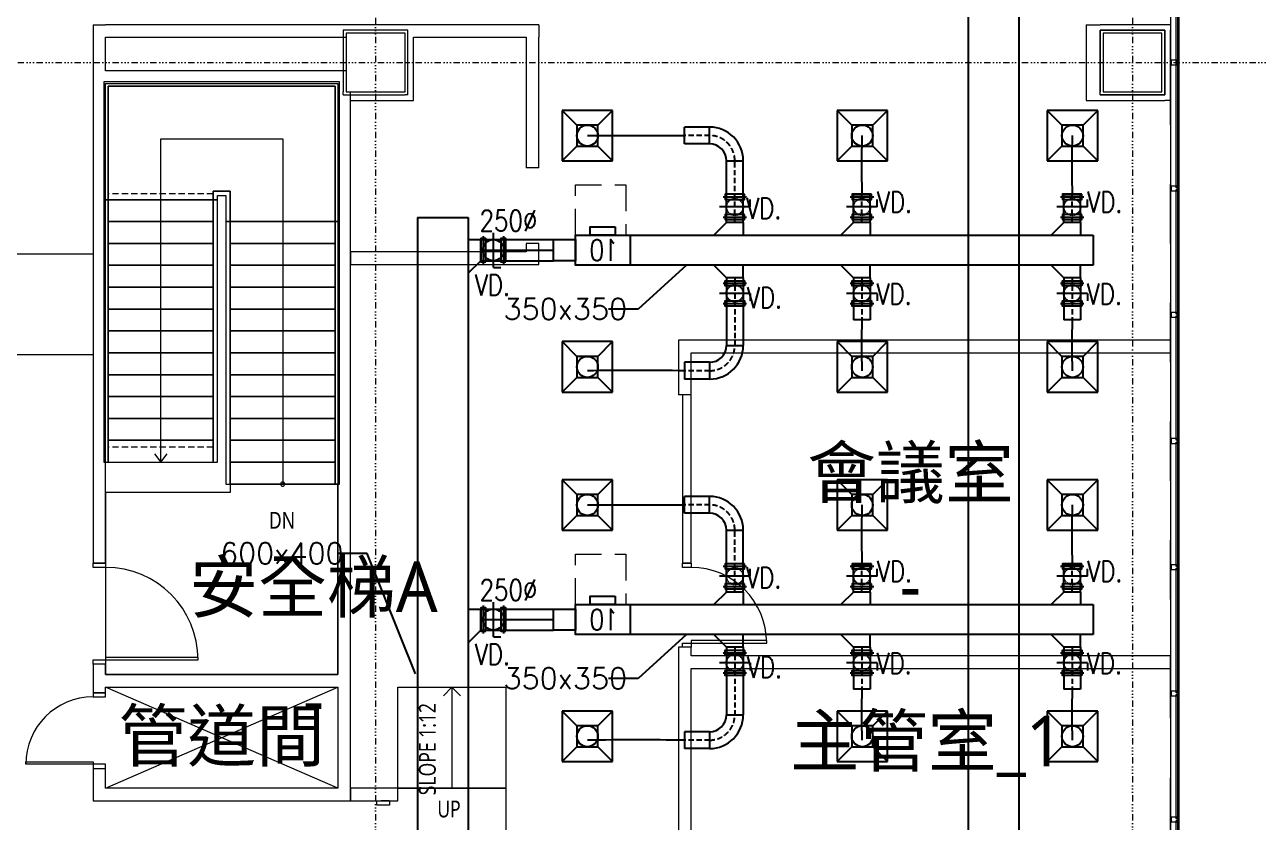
# Model space of a CAD drawing. Extents: x -32000 to 384674, y -29000 to 131250.
# Drawn here: x 248428 to 263095, y 65970 to 75450 of the extents above; entities that cross this region are included whole.
import ezdxf
from ezdxf.enums import TextEntityAlignment as Align

# ---------------------------------------------------------------- set-up
doc = ezdxf.new("R2010")
doc.units = 0
doc.header["$LTSCALE"] = 250
for name, pattern in [('H12PL3$0$JJP_三點線', [0.9, 0.3, -0.15, 0, -0.15, 0, -0.15, 0, -0.15]), ('H12PL3$0$JJP_虛線(退縮線、投影線、地下室範圍、非屬本工程、圖面分區)', [0.45, 0.3, -0.15]), ('H12PL3$0$TAI_虛線', [5.644, 2.822, -2.822]), ('XFM2D30-200K$0$20P1-XCM2Q30$0$HIDDEN2', [0.1875, 0.125, -0.0625]), ('XFM2D30-200K$0$HIDDEN', [0.375, 0.25, -0.125])]:
    doc.linetypes.add(name, pattern=pattern)
for name, color, linetype in [('AREA', 1, 'Continuous'), ('H12PL3$0$A-OBJE-2D', 252, 'Continuous'), ('H12PL3$0$A-STRS', 252, 'Continuous'), ('H12PL3$0$A-TEXT', 252, 'Continuous'), ('H12PL3$0$A-WALL-EX', 252, 'Continuous'), ('H12PL3$0$A-WALL-IN', 252, 'Continuous'), ('H12PL3$0$A-WINDOW', 252, 'Continuous'), ('H12PL3$0$A-ZONE', 252, 'Continuous'), ('H12PL3$0$Door', 252, 'Continuous'), ('H12PL3$0$S-COL', 252, 'Continuous'), ('H12PL3$0$S-GRID', 252, 'Continuous'), ('H12PL3$0$S-SLAB-SHOW', 252, 'Continuous'), ('XFM2D30-200K$0$20P1-XCM2Q30$0$M-HVAC-EQPM', 22, 'Continuous'), ('XFM2D30-200K$0$M-DUCT-DAPR', 3, 'Continuous'), ('XFM2D30-200K$0$M-DUCT-DIFF', 3, 'Continuous'), ('XFM2D30-200K$0$M-DUCT-FLAN', 1, 'Continuous'), ('XFM2D30-200K$0$M-DUCT-FLAN-L', 3, 'Continuous'), ('XFM2D30-200K$0$M-DUCT-FLEX', 3, 'Continuous'), ('XFM2D30-200K$0$M-DUCT-TEXT', 4, 'Continuous'), ('XFM2D30-200K$0$M-DUCT-TEXT-Line', 3, 'Continuous'), ('XFM2D30-200K$0$M-HVAC-DUCT', 3, 'Continuous'), ('XFM2D30-200K$0$M-MAU-DUCT', 150, 'Continuous')]:
    doc.layers.add(name, color=color, linetype=linetype)
doc.styles.add('H12PL3$0$Standard', font='', dxfattribs={"width": 0.8})
doc.styles.add('XFM2D30-200K$0$20P1-XCM2Q30$0$AA-TXT', font='simplex.shx', dxfattribs={"bigfont": 'china.shx'})
doc.styles.add('XFM2D30-200K$0$aa-txt', font='simplex.shx', dxfattribs={"bigfont": 'china.shx'})
doc.styles.get('H12PL3$0$Standard').set_extended_font_data('Microsoft JhengHei')
doc.linetypes.add('XFM2D30-200K$0$BATTING', pattern='A,0.0001,-0.1,[134,ltypeshp.shx,S=0.1,R=0,X=-0.1,Y=0],-0.2,[134,ltypeshp.shx,S=0.1,R=180,X=0.1,Y=0],-0.1', length=0.4001)
doc.dimstyles.new('XFM2D30-200K$0$adim-100', dxfattribs={"dimscale": 100, "dimtxt": 0.25, "dimasz": 0.25, "dimexe": 0.1, "dimexo": 0.5, "dimgap": 0.15, "dimtad": 0, "dimdec": 4, "dimdsep": 46, "dimtxsty": 'XFM2D30-200K$0$aa-txt', "dimcen": 2.5, "dimclrd": 256, "dimclre": 256, "dimclrt": 256, "dimadec": 0, "dimazin": 0, "dimtfac": 1, "dimtdec": 4, "dimtmove": 0, "dimatfit": 3, "dimfxl": 1, "dimtolj": 1, "dimtzin": 0, "dimarcsym": 0})

# ---------------------------------------------------------------- blocks, each defined once
blk = doc.blocks.new('H12PL3')
at = {"layer": 'H12PL3$0$A-OBJE-2D', "lineweight": 0}
for p, q in [((249390, 66375), (252150, 67575)), ((252150, 66375), (249390, 67575)), ((253507.5, 67575), (253407.5, 67475)), ((253507.5, 67575), (253607.5, 67475))]:
    blk.add_line(p, q, dxfattribs=at)
for points in [[(247390, 72725), (249240, 72725), (249240, 71525), (247390, 71525)], [(252865, 67575), (254150, 67575), (254150, 66375), (252865, 66375)]]:
    blk.add_lwpolyline(points, close=True, dxfattribs=at)
at = {"layer": 'H12PL3$0$A-OBJE-2D', "lineweight": 0, "flags": 128}
blk.add_lwpolyline([(253507.5, 67575), (253507.5, 66375)], dxfattribs=at)
at = {"layer": 'H12PL3$0$A-OBJE-2D', "lineweight": 0}
blk.add_lwpolyline([(252865, 66375), (254150, 66375), (254150, 63375), (252865, 63375)], dxfattribs=at)
at = {"layer": 'H12PL3$0$A-STRS', "lineweight": 0}
for p, q in [((252170, 74770), (249370, 74770)), ((249370, 74770), (249370, 73370)), ((249420, 73370), (249420, 74720)), ((249420, 74720), (252120, 74720)), ((252120, 74720), (249420, 74720)), ((249420, 74720), (249420, 73437.66)), ((252120, 74720), (249420, 74720)), ((249420, 74720), (249420, 73370)), ((252120, 74720), (252120, 73110)), ((252120, 73110), (252120, 74720)), ((252120, 73110), (252120, 74720)), ((252170, 73110), (252170, 74770)), ((250045, 73370), (250045, 74095)), ((250045, 74095), (251495, 74095)), ((251495, 74095), (251495, 73110)), ((249420, 73370), (249370, 73370)), ((249370, 73370), (249370, 70250)), ((249370, 73370), (249420, 73370)), ((249420, 73437.66), (249420, 73370)), ((249420, 70250), (249420, 73370)), ((249420, 73370), (249420, 70250)), ((249420, 73370), (250670, 73370)), ((249420, 73370), (250670, 73370)), ((249420, 73370), (250670, 73370)), ((250670, 73370), (249420, 73370)), ((249420, 73370), (249420, 73110)), ((249420, 73370), (250670, 73370)), ((250045, 70510), (250045, 73370)), ((250870, 73470), (250670, 73470)), ((250670, 73470), (250670, 73370)), ((250670, 73437.66), (250670, 73470)), ((250670, 73470), (250870, 73470)), ((250670, 73370), (250670, 73470)), ((250670, 73470), (250870, 73470)), ((250670, 73370), (250670, 73437.66)), ((250720, 73370), (250670, 73370)), ((250670, 73370), (250670, 70250)), ((250670, 73370), (250720, 73370)), ((250670, 70250), (250670, 73370)), ((250670, 73110), (250670, 73370)), ((250720, 73370), (250720, 73420)), ((250720, 73420), (250820, 73420)), ((250720, 70250), (250720, 73370)), ((250820, 73420), (250820, 73110)), ((250870, 73110), (250870, 73470)), ((250870, 73470), (250870, 73110)), ((250870, 73470), (250870, 73110)), ((249420, 73110), (250670, 73110)), ((250670, 73110), (249420, 73110)), ((249420, 73110), (249420, 72850)), ((249420, 73110), (250670, 73110)), ((250670, 72850), (250670, 73110)), ((250820, 73110), (250870, 73110)), ((250820, 73110), (250820, 69990)), ((250870, 73110), (250820, 73110)), ((250870, 69990), (250870, 73110)), ((250870, 73110), (250870, 69990)), ((252120, 73110), (250870, 73110)), ((252120, 73110), (250870, 73110)), ((250870, 73110), (252120, 73110)), ((252120, 73110), (250870, 73110)), ((250870, 73110), (250870, 72850)), ((251495, 73110), (251495, 70250)), ((252120, 73110), (252170, 73110)), ((252120, 73110), (252120, 69990)), ((252170, 73110), (252120, 73110)), ((252120, 69990), (252120, 73110)), ((252120, 72850), (252120, 73110)), ((252170, 69990), (252170, 73110)), ((249420, 72850), (250670, 72850)), ((250670, 72850), (249420, 72850)), ((249420, 72850), (249420, 72590)), ((249420, 72850), (250670, 72850)), ((250670, 72590), (250670, 72850)), ((252120, 72850), (250870, 72850)), ((250870, 72850), (252120, 72850)), ((252120, 72850), (250870, 72850)), ((250870, 72850), (250870, 72590)), ((252120, 72590), (252120, 72850)), ((249420, 72590), (250670, 72590)), ((250670, 72590), (249420, 72590)), ((249420, 72590), (249420, 72330)), ((249420, 72590), (250670, 72590)), ((250670, 72330), (250670, 72590)), ((252120, 72590), (250870, 72590)), ((250870, 72590), (252120, 72590)), ((252120, 72590), (250870, 72590)), ((250870, 72590), (250870, 72330)), ((252120, 72330), (252120, 72590)), ((249420, 72330), (250670, 72330)), ((250670, 72330), (249420, 72330)), ((249420, 72330), (249420, 72070)), ((249420, 72330), (250670, 72330)), ((250670, 72070), (250670, 72330)), ((252120, 72330), (250870, 72330)), ((250870, 72330), (252120, 72330)), ((252120, 72330), (250870, 72330)), ((250870, 72330), (250870, 72070)), ((252120, 72070), (252120, 72330)), ((249420, 72070), (250670, 72070)), ((250670, 72070), (249420, 72070)), ((249420, 72070), (249420, 71810)), ((249420, 72070), (250670, 72070)), ((250670, 71810), (250670, 72070)), ((252120, 72070), (250870, 72070)), ((250870, 72070), (252120, 72070)), ((252120, 72070), (250870, 72070)), ((250870, 72070), (250870, 71810)), ((252120, 71810), (252120, 72070)), ((249420, 71810), (250670, 71810)), ((250670, 71810), (249420, 71810)), ((249420, 71810), (249420, 71550)), ((249420, 71810), (250670, 71810)), ((250670, 71550), (250670, 71810)), ((252120, 71810), (250870, 71810)), ((250870, 71810), (252120, 71810)), ((252120, 71810), (250870, 71810)), ((250870, 71810), (250870, 71550)), ((252120, 71550), (252120, 71810)), ((249420, 71550), (250670, 71550)), ((250670, 71550), (249420, 71550)), ((249420, 71550), (249420, 71290)), ((249420, 71550), (250670, 71550)), ((250670, 71290), (250670, 71550)), ((252120, 71550), (250870, 71550)), ((250870, 71550), (252120, 71550)), ((252120, 71550), (250870, 71550)), ((250870, 71550), (250870, 71290)), ((252120, 71290), (252120, 71550)), ((249420, 71290), (250670, 71290)), ((250670, 71290), (249420, 71290)), ((249420, 71290), (249420, 71030)), ((249420, 71290), (250670, 71290)), ((250670, 71030), (250670, 71290)), ((252120, 71290), (250870, 71290)), ((250870, 71290), (252120, 71290)), ((252120, 71290), (250870, 71290)), ((250870, 71290), (250870, 71030)), ((252120, 71030), (252120, 71290)), ((249420, 71030), (250670, 71030)), ((250670, 71030), (249420, 71030)), ((249420, 71030), (249420, 70770)), ((249420, 71030), (250670, 71030)), ((250670, 70770), (250670, 71030)), ((252120, 71030), (250870, 71030)), ((250870, 71030), (252120, 71030)), ((252120, 71030), (250870, 71030)), ((250870, 71030), (250870, 70770)), ((252120, 70770), (252120, 71030)), ((249420, 70770), (250670, 70770)), ((250670, 70770), (249420, 70770)), ((249420, 70770), (249420, 70510)), ((249420, 70770), (250670, 70770)), ((250670, 70510), (250670, 70770)), ((252120, 70770), (250870, 70770)), ((250870, 70770), (252120, 70770)), ((252120, 70770), (250870, 70770)), ((250870, 70770), (250870, 70510)), ((252120, 70510), (252120, 70770)), ((249420, 70510), (250670, 70510)), ((250670, 70510), (249420, 70510)), ((249420, 70510), (249420, 70250)), ((249420, 70510), (250670, 70510)), ((250045, 70250), (250045, 70510)), ((250670, 70250), (250670, 70510)), ((252120, 70510), (250870, 70510)), ((250870, 70510), (252120, 70510)), ((252120, 70510), (250870, 70510)), ((250870, 70510), (250870, 70250)), ((252120, 70250), (252120, 70510)), ((249970, 70350), (250045, 70250)), ((250045, 70250), (250120, 70350)), ((249370, 70250), (249420, 70250)), ((249420, 70250), (250670, 70250)), ((249420, 70250), (250670, 70250)), ((250670, 70250), (250720, 70250)), ((252120, 70250), (250870, 70250)), ((250870, 70250), (252120, 70250)), ((252120, 70250), (250870, 70250)), ((250870, 70250), (250870, 69990)), ((251495, 70250), (251495, 69990)), ((252120, 69990), (252120, 70250)), ((250820, 69990), (250870, 69990)), ((250870, 69990), (252120, 69990)), ((250870, 69990), (252120, 69990)), ((252120, 69990), (252170, 69990))]:
    blk.add_line(p, q, dxfattribs=at)
at = {"layer": 'H12PL3$0$A-STRS', "linetype": 'H12PL3$0$JJP_虛線(退縮線、投影線、地下室範圍、非屬本工程、圖面分區)', "lineweight": 0}
for p, q in [((250670, 73437.66), (249420, 73437.66)), ((252120, 73110), (250870, 73110)), ((250670, 70429.09), (249420, 70429.09))]:
    blk.add_line(p, q, dxfattribs=at)
at = {"layer": 'H12PL3$0$A-STRS', "lineweight": 0, "flags": 128}
blk.add_lwpolyline([(251520, 69990, 1), (251470, 69990, 1)], format="xyb", close=True, dxfattribs=at)
at = {"layer": 'H12PL3$0$A-WALL-EX', "lineweight": 0, "flags": 128}
blk.add_lwpolyline([(262150, 30500), (262150, 90550)], dxfattribs=at)
blk.add_lwpolyline([(262150, 30500), (262150, 90550)], dxfattribs=at)
at = {"layer": 'H12PL3$0$A-WALL-IN', "lineweight": 0}
for p, q in [((254540, 73750), (254390, 73750)), ((254540, 72850), (254390, 72850)), ((249390, 69050), (249240, 69050)), ((256350, 69050), (256250, 69050)), ((256350, 68050), (256250, 68050)), ((249390, 67850), (249240, 67850)), ((249240, 67510), (249390, 67510)), ((249240, 66610), (249390, 66610)), ((252765, 66225), (252665, 66225))]:
    blk.add_line(p, q, dxfattribs=at)
at = {"layer": 'H12PL3$0$A-WALL-IN', "lineweight": 0, "flags": 128}
for points in [[(249240, 75450), (249390, 75450)], [(249240, 75450), (249240, 69050)], [(253050, 75450), (249390, 75450)], [(254540, 75450), (253050, 75450)], [(254540, 75450), (254540, 75300)], [(261050, 75450), (261215, 75450)], [(261050, 75450), (261050, 74550)], [(262050, 75450), (261215, 75450)], [(262050, 75450), (262050, 75385)], [(249390, 75300), (252250, 75300)], [(249390, 74900), (249390, 75300)], [(252215, 75385), (252215, 75350)], [(252950, 75385), (252215, 75385)], [(252215, 75350), (252215, 74650)], [(252985, 75385), (252950, 75385)], [(252985, 74615), (252985, 75385)], [(253050, 75300), (254390, 75300)], [(253050, 74650), (253050, 75300)], [(254390, 75300), (254390, 73750)], [(254540, 73750), (254540, 75300)], [(261215, 74615), (261215, 75385)], [(261215, 75385), (261985, 75385)], [(261215, 75385), (261215, 75350)], [(261950, 75385), (261215, 75385)], [(261215, 75350), (261215, 74650)], [(261985, 75385), (261950, 75385)], [(261985, 75385), (261985, 74615)], [(261985, 74650), (261985, 75385)], [(262050, 74550), (262050, 75385)], [(252150, 74900), (249390, 74900)], [(252250, 74900), (252150, 74900)], [(249390, 74750), (252150, 74750)], [(249390, 69050), (249390, 74750)], [(252150, 74750), (252150, 67725)], [(252215, 74615), (252215, 74650)], [(252215, 74615), (252950, 74615)], [(252300, 66375), (252300, 74650)], [(252300, 74550), (252300, 74650)], [(252300, 74550), (253050, 74550)], [(252985, 74615), (252950, 74615)], [(253050, 74550), (253050, 74650)], [(261050, 74550), (261215, 74550)], [(261215, 74615), (261215, 74650)], [(261985, 74615), (261215, 74615)], [(261215, 74615), (261985, 74615)], [(261215, 74550), (261985, 74550)], [(261985, 74615), (261985, 74650)], [(262050, 74550), (261985, 74550)], [(254390, 72850), (254390, 72750)], [(254540, 72750), (254540, 72850)], [(254390, 72750), (252300, 72750)], [(252300, 72750), (252300, 72600)], [(254540, 72600), (254540, 72750)], [(252300, 72600), (254540, 72600)], [(256200, 71700), (256200, 71550)], [(262050, 71700), (256200, 71700)], [(262050, 71550), (262050, 71700)], [(256200, 71550), (256200, 71050)], [(256350, 71050), (256350, 71550)], [(256350, 71550), (262050, 71550)], [(256350, 71050), (256200, 71050)], [(256250, 71050), (256250, 69050)], [(256350, 71050), (256250, 71050)], [(256350, 69050), (256350, 71050)], [(256200, 68050), (256200, 65700)], [(256350, 68050), (256200, 68050)], [(256350, 67950), (256350, 68050)], [(262050, 67950), (256350, 67950)], [(262050, 67800), (262050, 67950)], [(249240, 67850), (249240, 67510)], [(249390, 67725), (249390, 67850)], [(256350, 67800), (262050, 67800)], [(256350, 65700), (256350, 67800)], [(252150, 67725), (249390, 67725)], [(249390, 67575), (252150, 67575)], [(249390, 67510), (249390, 67575)], [(252150, 67575), (252150, 66375)], [(249240, 66610), (249240, 66225)], [(249390, 66375), (249390, 66610)], [(252150, 66375), (249390, 66375)], [(252865, 66375), (252300, 66375)], [(252300, 66375), (252300, 66225)], [(252300, 66225), (252300, 66375)], [(252865, 66225), (252865, 66375)], [(249240, 66225), (249390, 66225)], [(249390, 66225), (252300, 66225)], [(252300, 66225), (252865, 66225)]]:
    blk.add_lwpolyline(points, dxfattribs=at)
at = {"layer": 'H12PL3$0$A-WINDOW', "lineweight": 0}
for p, q in [((262060, 75030), (262060, 74970)), ((262130, 75030), (262060, 75030)), ((262130, 74970), (262060, 74970)), ((262130, 75030), (262130, 74970)), ((262060, 73530), (262060, 73470)), ((262130, 73530), (262060, 73530)), ((262130, 73530), (262130, 73470)), ((262130, 73470), (262060, 73470)), ((262060, 72030), (262060, 71970)), ((262130, 72030), (262060, 72030)), ((262130, 72030), (262130, 71970)), ((262130, 71970), (262060, 71970)), ((262060, 70530), (262060, 70470)), ((262130, 70530), (262060, 70530)), ((262130, 70470), (262060, 70470)), ((262130, 70530), (262130, 70470)), ((262060, 69030), (262060, 68970)), ((262130, 69030), (262060, 69030)), ((262130, 68970), (262060, 68970)), ((262130, 69030), (262130, 68970)), ((262060, 67530), (262060, 67470)), ((262130, 67530), (262060, 67530)), ((262130, 67530), (262130, 67470)), ((262130, 67470), (262060, 67470)), ((262060, 66030), (262060, 65970)), ((262130, 66030), (262060, 66030)), ((262130, 66030), (262130, 65970)), ((262130, 65970), (262060, 65970))]:
    blk.add_line(p, q, dxfattribs=at)
at = {"layer": 'H12PL3$0$A-WINDOW', "lineweight": 0, "flags": 128}
for points in [[(262140, 54000), (262140, 55500), (262140, 57000), (262140, 58500), (262140, 60000), (262140, 61500), (262140, 63000), (262140, 64500), (262140, 66000), (262140, 67500), (262140, 69000), (262140, 70500), (262140, 72000), (262140, 73500), (262140, 75000), (262140, 76500)], [(262150, 76500), (262150, 75000), (262150, 73500), (262150, 72000), (262150, 70500), (262150, 69000), (262150, 67500), (262150, 66000), (262150, 64500), (262150, 63000), (262150, 61500), (262150, 60000), (262150, 58500), (262150, 57000), (262150, 55500), (262150, 54000)], [(262050, 76500), (262050, 75000), (262050, 73500), (262050, 72000), (262050, 70500), (262050, 69000), (262050, 67500), (262050, 66000), (262050, 64500), (262050, 63000), (262050, 61500), (262050, 60000), (262050, 58500), (262050, 57000), (262050, 55500), (262050, 54000)], [(262120, 75030), (262120, 76470)], [(262120, 73530), (262120, 74970)], [(262120, 72030), (262120, 73470)], [(262120, 70530), (262120, 71970)], [(262120, 69030), (262120, 70470)], [(262120, 67530), (262120, 68970)], [(262120, 66030), (262120, 67470)]]:
    blk.add_lwpolyline(points, dxfattribs=at)
at = {"layer": 'H12PL3$0$A-WINDOW', "linetype": 'H12PL3$0$TAI_虛線', "lineweight": 0, "flags": 128}
for points in [[(262150, 30520), (262150, 31500), (262150, 33000), (262150, 34500), (262150, 36000), (262150, 37500), (262150, 39000), (262150, 40500), (262150, 42000), (262150, 43500), (262150, 45000), (262150, 46500), (262150, 48000), (262150, 49500), (262150, 51000), (262150, 52500), (262150, 54000), (262150, 55500), (262150, 57000), (262150, 58500), (262150, 60000), (262150, 61500), (262150, 63000), (262150, 64500), (262150, 66000), (262150, 67500), (262150, 69000), (262150, 70500), (262150, 72000), (262150, 73500), (262150, 75000), (262150, 76500), (262150, 78000), (262150, 79500), (262150, 81000), (262150, 82500), (262150, 84000), (262150, 85500), (262150, 87000), (262150, 88500), (262150, 90000), (262150, 90550)], [(262050, 30520), (262050, 31500), (262050, 33000), (262050, 34500), (262050, 36000), (262050, 37500), (262050, 39000), (262050, 40500), (262050, 42000), (262050, 43500), (262050, 45000), (262050, 46500), (262050, 48000), (262050, 49500), (262050, 51000), (262050, 52500), (262050, 54000), (262050, 55500), (262050, 57000), (262050, 58500), (262050, 60000), (262050, 61500), (262050, 63000), (262050, 64500), (262050, 66000), (262050, 67500), (262050, 69000), (262050, 70500), (262050, 72000), (262050, 73500), (262050, 75000), (262050, 76500), (262050, 78000), (262050, 79500), (262050, 81000), (262050, 82500), (262050, 84000), (262050, 85500), (262050, 87000), (262050, 88500), (262050, 90000), (262050, 90450)]]:
    blk.add_lwpolyline(points, dxfattribs=at)
at = {"layer": 'H12PL3$0$A-WINDOW', "lineweight": 0, "flags": 128}
for points in [[(262140, 75010), (262120, 75010), (262120, 76490), (262140, 76490)], [(262140, 73510), (262120, 73510), (262120, 74990), (262140, 74990)], [(262140, 72010), (262120, 72010), (262120, 73490), (262140, 73490)], [(262140, 70510), (262120, 70510), (262120, 71990), (262140, 71990)], [(262140, 69010), (262120, 69010), (262120, 70490), (262140, 70490)], [(262140, 67510), (262120, 67510), (262120, 68990), (262140, 68990)], [(262140, 66010), (262120, 66010), (262120, 67490), (262140, 67490)], [(262140, 64510), (262120, 64510), (262120, 65990), (262140, 65990)]]:
    blk.add_lwpolyline(points, close=True, dxfattribs=at)
at = {"layer": 'H12PL3$0$Door', "lineweight": 0}
for p, q in [((254540, 73750), (254390, 73750)), ((254540, 72850), (254390, 72850)), ((249240, 69000), (249240, 69050)), ((249240, 69050), (249390, 69050)), ((249390, 69000), (249240, 69000)), ((249390, 69050), (249390, 69000)), ((256250, 69000), (256250, 69050)), ((256250, 69050), (256350, 69050)), ((256350, 69000), (256250, 69000)), ((256350, 69050), (256350, 69000)), ((256250, 68050), (256250, 68100)), ((256250, 68100), (256350, 68100)), ((257250, 68130), (256350, 68130)), ((256350, 68130), (256350, 68100)), ((256350, 68100), (257250, 68100)), ((256350, 68100), (256350, 68050)), ((257250, 68100), (257250, 68130)), ((250490, 67930), (249390, 67930)), ((249390, 67930), (249390, 67900)), ((250490, 67900), (250490, 67930)), ((256350, 68050), (256250, 68050)), ((249240, 67850), (249240, 67900)), ((249240, 67900), (249390, 67900)), ((249390, 67850), (249240, 67850)), ((249390, 67900), (250490, 67900)), ((249390, 67900), (249390, 67850)), ((249240, 67510), (249240, 67460)), ((249390, 67510), (249240, 67510)), ((249390, 67460), (249390, 67510)), ((249240, 67460), (249390, 67460)), ((248440, 66660), (248440, 66690)), ((248440, 66690), (249240, 66690)), ((249240, 66660), (248440, 66660)), ((249240, 66690), (249240, 66660)), ((249240, 66660), (249240, 66610)), ((249390, 66660), (249240, 66660)), ((249240, 66610), (249390, 66610)), ((249390, 66610), (249390, 66660)), ((252615, 66175), (252615, 66225)), ((252615, 66225), (252765, 66225)), ((252765, 66175), (252615, 66175)), ((252765, 66225), (252765, 66175))]:
    blk.add_line(p, q, dxfattribs=at)
for centre, radius, start, end in [((249390, 67900), 1100, 0, 90), ((256350, 68100), 900, 0, 90), ((249240, 66660), 800, 90, 180)]:
    blk.add_arc(centre, radius, start, end, dxfattribs=at)
at = {"layer": 'H12PL3$0$S-COL', "lineweight": 0, "flags": 128}
for points in [[(252250, 74650), (252950, 74650), (252950, 75350), (252250, 75350)], [(261250, 74650), (261950, 74650), (261950, 75350), (261250, 75350)]]:
    blk.add_lwpolyline(points, close=True, dxfattribs=at)
at = {"layer": 'H12PL3$0$S-GRID', "linetype": 'H12PL3$0$JJP_三點線', "lineweight": 0}
for p, q in [((252600, 128250), (252600, -28000)), ((261600, 128250), (261600, -28000)), ((-29000, 75000), (289600, 75000))]:
    blk.add_line(p, q, dxfattribs=at)
at = {"layer": 'H12PL3$0$S-SLAB-SHOW', "lineweight": 0, "flags": 128}
blk.add_lwpolyline([(249390, 67725), (252150, 67725), (252150, 69990), (250870, 69990), (250870, 69890), (249390, 69890)], close=True, dxfattribs=at)
at = {"layer": 'H12PL3$0$A-TEXT', "linetype": 'Continuous', "lineweight": 0, "char_height": 200, "style": 'H12PL3$0$Standard'}
for s, insert, attachment_point in [('\\A1;DN', (251331.51, 69559.68), 4), ('\\A1;UP', (253333.66, 66228.51), 1)]:
    blk.add_mtext(s, dxfattribs=dict(at, insert=insert, attachment_point=attachment_point))
at = {"layer": 'H12PL3$0$A-TEXT', "linetype": 'Continuous', "lineweight": 0, "insert": (253114.93, 66291.75), "char_height": 200, "attachment_point": 1, "rotation": 90, "style": 'H12PL3$0$Standard'}
blk.add_mtext('\\A1;SLOPE 1:12', dxfattribs=at)
at = {"layer": 'H12PL3$0$A-ZONE', "style": 'H12PL3$0$Standard'}
for s, p in [('會議室', (258958.59, 70428.48)), ('安全梯A', (251861.84, 69067.78)), ('-', (258958.59, 69084.31)), ('管道間', (250770, 67297.55)), ('-', (251861.84, 67725.88)), ('主管室_1', (259154.81, 67236.91))]:
    blk.add_text(s, height=600, dxfattribs=at).set_placement(p, align=Align.TOP_CENTER)
blk = doc.blocks.new('XFM2D30-200K$0$20P1-XCM2Q30$0$VAV 10')
for points in [[(-17.8, 91), (-17.8, 26), (17.8, 26), (17.8, 91)], [(27.8, 73.5), (17.8, 73.5), (17.8, 43.5), (27.8, 43.5)], [(-12.5, 26), (-12.5, 0), (12.5, 0), (12.5, 26)]]:
    blk.add_lwpolyline(points, close=True)
at = {"linetype": 'XFM2D30-200K$0$20P1-XCM2Q30$0$HIDDEN2', "lineweight": 5}
blk.add_lwpolyline([(77.8, 86), (17.8, 86), (17.8, 26), (77.8, 26)], close=True, dxfattribs=at)
at = {"style": 'XFM2D30-200K$0$20P1-XCM2Q30$0$AA-TXT', "width": 0.8}
blk.add_text('10', height=25, rotation=270, dxfattribs=at).set_placement((0, 43.1), align=Align.MIDDLE_RIGHT)
blk = doc.blocks.new('XFM2D30-200K$0$DC-290 3.2')
at = {"layer": 'XFM2D30-200K$0$M-DUCT-DIFF'}
for p, q in [((-30, 30), (-12.5, 12.5)), ((30, 30), (-30, 30)), ((-30, 30), (-30, -30)), ((12.5, 12.5), (30, 30)), ((30, -30), (30, 30)), ((12.5, 12.5), (-12.5, 12.5)), ((-12.5, 12.5), (-12.5, -12.5)), ((12.5, -12.5), (12.5, 12.5)), ((-30, -30), (-12.5, -12.5)), ((-12.5, -12.5), (12.5, -12.5)), ((12.5, -12.5), (30, -30)), ((-30, -30), (30, -30))]:
    blk.add_line(p, q, dxfattribs=at)
blk.add_circle((0, 0), 12.5, dxfattribs=at)
blk = doc.blocks.new('XFM2D30-200K')
at = {"layer": 'XFM2D30-200K$0$M-DUCT-DAPR', "linetype": 'XFM2D30-200K$0$HIDDEN', "ltscale": 0.25}
for centre in [(256871, 73284, 0), (258382, 73284, 0), (260882, 73284, 0), (256871, 72256, 0), (258382, 72256, 0), (260882, 72256, 0), (256871, 68894, 0), (258382, 68894, 0), (260882, 68894, 0), (256871, 67866, 0), (258382, 67866, 0), (260882, 67866, 0)]:
    blk.add_circle(centre, 100, dxfattribs=at)
at = {"layer": 'XFM2D30-200K$0$M-DUCT-FLAN', "elevation": 0}
for points in [[(256986, 73434), (256756, 73434), (256756, 73374), (256986, 73374)], [(256986, 73194), (256756, 73194), (256756, 73134), (256986, 73134)], [(253910, 72630), (253910, 72910), (253850, 72910), (253850, 72630)], [(253910, 72630), (253910, 72910), (253850, 72910), (253850, 72630)], [(254150, 72630), (254150, 72910), (254090, 72910), (254090, 72630)], [(254150, 72630), (254150, 72910), (254090, 72910), (254090, 72630)], [(256986, 72346), (256756, 72346), (256756, 72406), (256986, 72406)], [(256986, 72106), (256756, 72106), (256756, 72166), (256986, 72166)], [(256986, 69044), (256756, 69044), (256756, 68984), (256986, 68984)], [(256986, 68804), (256756, 68804), (256756, 68744), (256986, 68744)], [(253910, 68240), (253910, 68520), (253850, 68520), (253850, 68240)], [(253910, 68240), (253910, 68520), (253850, 68520), (253850, 68240)], [(254150, 68240), (254150, 68520), (254090, 68520), (254090, 68240)], [(254150, 68240), (254150, 68520), (254090, 68520), (254090, 68240)], [(256986, 67956), (256756, 67956), (256756, 68016), (256986, 68016)], [(256986, 67716), (256756, 67716), (256756, 67776), (256986, 67776)]]:
    blk.add_lwpolyline(points, close=True, dxfattribs=at)
at = {"layer": 'XFM2D30-200K$0$M-DUCT-FLAN'}
for points in [[(258497, 73434), (258267, 73434), (258267, 73374), (258497, 73374)], [(260997, 73434), (260767, 73434), (260767, 73374), (260997, 73374)], [(258497, 73194), (258267, 73194), (258267, 73134), (258497, 73134)], [(260997, 73194), (260767, 73194), (260767, 73134), (260997, 73134)], [(258497, 72346), (258267, 72346), (258267, 72406), (258497, 72406)], [(260997, 72346), (260767, 72346), (260767, 72406), (260997, 72406)], [(258497, 72106), (258267, 72106), (258267, 72166), (258497, 72166)], [(260997, 72106), (260767, 72106), (260767, 72166), (260997, 72166)], [(258497, 69044), (258267, 69044), (258267, 68984), (258497, 68984)], [(260997, 69044), (260767, 69044), (260767, 68984), (260997, 68984)], [(258497, 68804), (258267, 68804), (258267, 68744), (258497, 68744)], [(260997, 68804), (260767, 68804), (260767, 68744), (260997, 68744)], [(258497, 67956), (258267, 67956), (258267, 68016), (258497, 68016)], [(260997, 67956), (260767, 67956), (260767, 68016), (260997, 68016)], [(258497, 67716), (258267, 67716), (258267, 67776), (258497, 67776)], [(260997, 67716), (260767, 67716), (260767, 67776), (260997, 67776)]]:
    blk.add_lwpolyline(points, close=True, dxfattribs=at)
at = {"layer": 'XFM2D30-200K$0$M-DUCT-FLAN-L'}
for p, q in [((256731, 73404, 0), (257011, 73404, 0)), ((257053, 73284, 0), (257053, 73374, 0)), ((257053, 73284, 0), (257053, 73374, 0)), ((258242, 73404), (258522, 73404)), ((258564, 73284), (258564, 73374)), ((258564, 73284), (258564, 73374)), ((260742, 73404), (261022, 73404)), ((261064, 73284), (261064, 73374)), ((261064, 73284), (261064, 73374)), ((257053, 73284, 0), (256689, 73284, 0)), ((257053, 73284, 0), (256689, 73284, 0)), ((258564, 73284), (258200, 73284)), ((258564, 73284), (258200, 73284)), ((261064, 73284), (260700, 73284)), ((261064, 73284), (260700, 73284)), ((256731, 73164, 0), (257011, 73164, 0)), ((258242, 73164), (258522, 73164)), ((260742, 73164), (261022, 73164)), ((253880, 72935, 0), (253880, 72605)), ((253880, 72935, 0), (253880, 72605)), ((254000, 72563), (254000, 72977, 0)), ((254000, 72563), (254000, 72977, 0)), ((254120, 72935, 0), (254120, 72605)), ((254120, 72935, 0), (254120, 72605)), ((254000, 72563), (254090, 72563)), ((254000, 72563), (254090, 72563)), ((256731, 72376, 0), (257011, 72376, 0)), ((258242, 72376), (258522, 72376)), ((260742, 72376), (261022, 72376)), ((257053, 72256, 0), (256689, 72256, 0)), ((257053, 72256, 0), (256689, 72256, 0)), ((257053, 72256, 0), (257053, 72166, 0)), ((257053, 72256, 0), (257053, 72166, 0)), ((258564, 72256), (258200, 72256)), ((258564, 72256), (258200, 72256)), ((258564, 72256), (258564, 72166)), ((258564, 72256), (258564, 72166)), ((261064, 72256), (260700, 72256)), ((261064, 72256), (260700, 72256)), ((261064, 72256), (261064, 72166)), ((261064, 72256), (261064, 72166)), ((256731, 72136, 0), (257011, 72136, 0)), ((258242, 72136), (258522, 72136)), ((260742, 72136), (261022, 72136)), ((256731, 69014, 0), (257011, 69014, 0)), ((257053, 68894, 0), (257053, 68984, 0)), ((257053, 68894, 0), (257053, 68984, 0)), ((258242, 69014), (258522, 69014)), ((258564, 68894), (258564, 68984)), ((258564, 68894), (258564, 68984)), ((260742, 69014), (261022, 69014)), ((261064, 68894), (261064, 68984)), ((261064, 68894), (261064, 68984)), ((257053, 68894, 0), (256689, 68894, 0)), ((257053, 68894, 0), (256689, 68894, 0)), ((258564, 68894), (258200, 68894)), ((258564, 68894), (258200, 68894)), ((261064, 68894), (260700, 68894)), ((261064, 68894), (260700, 68894)), ((256731, 68774, 0), (257011, 68774, 0)), ((258242, 68774), (258522, 68774)), ((260742, 68774), (261022, 68774)), ((253880, 68545, 0), (253880, 68215)), ((253880, 68545, 0), (253880, 68215)), ((254000, 68173), (254000, 68587, 0)), ((254000, 68173), (254000, 68587, 0)), ((254120, 68545, 0), (254120, 68215)), ((254120, 68545, 0), (254120, 68215)), ((254000, 68173), (254090, 68173)), ((254000, 68173), (254090, 68173)), ((256731, 67986, 0), (257011, 67986, 0)), ((258242, 67986), (258522, 67986)), ((260742, 67986), (261022, 67986)), ((257053, 67866, 0), (256689, 67866, 0)), ((257053, 67866, 0), (256689, 67866, 0)), ((257053, 67866, 0), (257053, 67776, 0)), ((257053, 67866, 0), (257053, 67776, 0)), ((258564, 67866), (258200, 67866)), ((258564, 67866), (258200, 67866)), ((258564, 67866), (258564, 67776)), ((258564, 67866), (258564, 67776)), ((261064, 67866), (260700, 67866)), ((261064, 67866), (260700, 67866)), ((261064, 67866), (261064, 67776)), ((261064, 67866), (261064, 67776)), ((256731, 67746, 0), (257011, 67746, 0)), ((258242, 67746), (258522, 67746)), ((260742, 67746), (261022, 67746))]:
    blk.add_line(p, q, dxfattribs=at)
at = {"layer": 'XFM2D30-200K$0$M-DUCT-FLEX', "linetype": 'XFM2D30-200K$0$BATTING', "ltscale": 0.15}
for centre, radius, start, end in [((255695, 171167), 97035, 269.65954, 270.34046), ((273324, 73780, 0), 14946, 178.6445, 181.3555), ((275824, 73780, 0), 14946, 178.6445, 181.3555), ((269281, 71639, 0), 10903, 178.4129, 181.5871), ((271781, 71639, 0), 10903, 178.4129, 181.5871), ((255695, -25696), 97035, 89.65954, 90.34046), ((255695, 166777), 97035, 269.65954, 270.34046), ((273324, 69390, 0), 14946, 178.6445, 181.3555), ((275824, 69390, 0), 14946, 178.6445, 181.3555), ((269281, 67249, 0), 10903, 178.4129, 181.5871), ((271781, 67249, 0), 10903, 178.4129, 181.5871), ((255695, -30086), 97035, 89.65954, 90.34046)]:
    blk.add_arc(centre, radius, start, end, dxfattribs=at)
at = {"layer": 'XFM2D30-200K$0$M-HVAC-DUCT'}
for p, q in [((256571, 74233, 0), (256271, 74233)), ((256271, 74033, 0), (256271, 74233, 0)), ((256571, 74033, 0), (256571, 74233, 0)), ((256571, 74033, 0), (256271, 74033, 0)), ((256771, 73097), (256771, 73833, 0)), ((256771, 73833, 0), (256971, 73833)), ((256971, 73097, 0), (256971, 73833)), ((258282, 73097, 0), (258282, 73426)), ((258482, 73426, 0), (258282, 73426)), ((258482, 73097), (258482, 73426, 0)), ((260782, 73097, 0), (260782, 73426)), ((260982, 73426, 0), (260782, 73426)), ((260982, 73097), (260982, 73426, 0)), ((253100, 73160), (253700, 73160)), ((253100, 73160), (253100, 64800)), ((253700, 73160), (253700, 64600)), ((256771, 73097, 0), (256621, 72947, 0)), ((256971, 73097, 0), (256771, 73097, 0)), ((256971, 73097, 0), (256971, 72947, 0)), ((258282, 73097, 0), (258132, 72947, 0)), ((258482, 73097, 0), (258282, 73097)), ((258482, 73097), (258482, 72947)), ((260782, 73097, 0), (260632, 72947, 0)), ((260982, 73097, 0), (260782, 73097)), ((260982, 73097), (260982, 72947)), ((255625, 72947, 0), (261133, 72947)), ((261133, 72947), (261133, 72592)), ((253700, 72895, 0), (254715, 72895, 0)), ((253850, 72645), (253850, 72895, 0)), ((253850, 72645), (253850, 72895, 0)), ((253880, 72770), (254715, 72770, 0)), ((253850, 72645), (253700, 72495)), ((253850, 72645, 0), (254715, 72645, 0)), ((261133, 72592), (255625, 72592, 0)), ((256771, 72442, 0), (256621, 72592, 0)), ((256971, 72442, 0), (256971, 72592, 0)), ((258282, 72442, 0), (258132, 72592, 0)), ((258482, 72442), (258482, 72592)), ((260782, 72442, 0), (260632, 72592, 0)), ((260982, 72442), (260982, 72592)), ((256771, 72442), (256771, 71637, 0)), ((256971, 72442, 0), (256771, 72442, 0)), ((256971, 72442, 0), (256971, 71637)), ((258282, 72442, 0), (258282, 71941)), ((258482, 72442, 0), (258282, 72442)), ((258482, 72442), (258482, 71941, 0)), ((260782, 72442, 0), (260782, 71941)), ((260982, 72442, 0), (260782, 72442)), ((260982, 72442), (260982, 71941, 0)), ((258482, 71941, 0), (258282, 71941)), ((260982, 71941, 0), (260782, 71941)), ((256771, 71637, 0), (256971, 71637)), ((256571, 71437, 0), (256271, 71437, 0)), ((256271, 71437, 0), (256271, 71237, 0)), ((256571, 71437, 0), (256571, 71237, 0)), ((256571, 71237, 0), (256271, 71237)), ((256571, 69843, 0), (256271, 69843)), ((256271, 69643, 0), (256271, 69843, 0)), ((256571, 69643, 0), (256571, 69843, 0)), ((256571, 69643, 0), (256271, 69643, 0)), ((256771, 68707), (256771, 69443, 0)), ((256771, 69443, 0), (256971, 69443)), ((256971, 68707, 0), (256971, 69443)), ((258282, 68707, 0), (258282, 69036)), ((258482, 69036, 0), (258282, 69036)), ((258482, 68707), (258482, 69036, 0)), ((260782, 68707, 0), (260782, 69036)), ((260982, 69036, 0), (260782, 69036)), ((260982, 68707), (260982, 69036, 0)), ((256771, 68707, 0), (256621, 68557, 0)), ((256971, 68707, 0), (256771, 68707, 0)), ((256971, 68707, 0), (256971, 68557, 0)), ((258282, 68707, 0), (258132, 68557, 0)), ((258482, 68707, 0), (258282, 68707)), ((258482, 68707), (258482, 68557)), ((260782, 68707, 0), (260632, 68557, 0)), ((260982, 68707, 0), (260782, 68707)), ((260982, 68707), (260982, 68557)), ((253700, 68505, 0), (254715, 68505, 0)), ((253850, 68255), (253850, 68505, 0)), ((253850, 68255), (253850, 68505, 0)), ((255625, 68557, 0), (261133, 68557)), ((261133, 68557), (261133, 68202)), ((253880, 68380), (254715, 68380, 0)), ((253850, 68255), (253700, 68105)), ((253850, 68255, 0), (254715, 68255, 0)), ((261133, 68202), (255625, 68202, 0)), ((256771, 68052, 0), (256621, 68202, 0)), ((256971, 68052, 0), (256971, 68202, 0)), ((258282, 68052, 0), (258132, 68202, 0)), ((258482, 68052), (258482, 68202)), ((260782, 68052, 0), (260632, 68202, 0)), ((260982, 68052), (260982, 68202)), ((256771, 68052), (256771, 67247, 0)), ((256971, 68052, 0), (256771, 68052, 0)), ((256971, 68052, 0), (256971, 67247)), ((258282, 68052, 0), (258282, 67551)), ((258482, 68052, 0), (258282, 68052)), ((258482, 68052), (258482, 67551, 0)), ((260782, 68052, 0), (260782, 67551)), ((260982, 68052, 0), (260782, 68052)), ((260982, 68052), (260982, 67551, 0)), ((258482, 67551, 0), (258282, 67551)), ((260982, 67551, 0), (260782, 67551)), ((256771, 67247, 0), (256971, 67247)), ((256571, 67047, 0), (256271, 67047, 0)), ((256271, 67047, 0), (256271, 66847, 0)), ((256571, 67047, 0), (256571, 66847, 0)), ((256571, 66847, 0), (256271, 66847))]:
    blk.add_line(p, q, dxfattribs=at)
at = {"layer": 'XFM2D30-200K$0$M-HVAC-DUCT', "linetype": 'XFM2D30-200K$0$HIDDEN'}
for p, q in [((256571, 74133, 0), (256271, 74133, 0)), ((256871, 73097), (256871, 73833, 0)), ((258382, 73097, 0), (258382, 73426)), ((260882, 73097, 0), (260882, 73426)), ((256871, 72442), (256871, 71637, 0)), ((258382, 72442, 0), (258382, 71941)), ((260882, 72442, 0), (260882, 71941)), ((256571, 71337, 0), (256271, 71337, 0)), ((256571, 69743, 0), (256271, 69743, 0)), ((256871, 68707), (256871, 69443, 0)), ((258382, 68707, 0), (258382, 69036)), ((260882, 68707, 0), (260882, 69036)), ((256871, 68052), (256871, 67247, 0)), ((258382, 68052, 0), (258382, 67551)), ((260882, 68052, 0), (260882, 67551)), ((256571, 66947, 0), (256271, 66947, 0))]:
    blk.add_line(p, q, dxfattribs=at)
at = {"layer": 'XFM2D30-200K$0$M-HVAC-DUCT'}
for centre in [(254000, 72770), (254000, 68380)]:
    blk.add_circle(centre, 125, dxfattribs=at)
for centre, radius, start, end in [((256571, 73833, 0), 400, 0, 90), ((256571, 73833, 0), 200, 0, 90), ((256571, 71637, 0), 200, 270, 0), ((256571, 71637, 0), 400, 270, 0), ((256571, 69443, 0), 400, 0, 90), ((256571, 69443, 0), 200, 0, 90), ((256571, 67247, 0), 200, 270, 0), ((256571, 67247, 0), 400, 270, 0)]:
    blk.add_arc(centre, radius, start, end, dxfattribs=at)
at = {"layer": 'XFM2D30-200K$0$M-HVAC-DUCT', "linetype": 'XFM2D30-200K$0$HIDDEN'}
for centre, start, end in [((256571, 73833, 0), 0, 90), ((256571, 71637, 0), 270, 0), ((256571, 69443, 0), 0, 90), ((256571, 67247, 0), 270, 0)]:
    blk.add_arc(centre, 300, start, end, dxfattribs=at)
at = {"layer": 'XFM2D30-200K$0$M-MAU-DUCT', "ltscale": 5}
for p, q in [((259650, 35845), (259650, 84571)), ((260250, 35245), (260250, 84571))]:
    blk.add_line(p, q, dxfattribs=at)
at = {"layer": 'XFM2D30-200K$0$20P1-XCM2Q30$0$M-HVAC-EQPM', "xscale": -10, "yscale": 10, "zscale": 10, "rotation": 270}
for p in [(254715, 72770, 0), (254715, 68380, 0)]:
    blk.add_blockref('XFM2D30-200K$0$20P1-XCM2Q30$0$VAV 10', p, dxfattribs=at)
at = {"layer": 'XFM2D30-200K$0$M-DUCT-DIFF', "xscale": 10, "yscale": 10, "zscale": 10, "rotation": 90.00000000000001}
for p in [(255118, 74132), (258386, 74132), (260886, 74132), (255118, 71383), (258386, 71383), (260886, 71383), (255118, 69742), (258386, 69742), (260886, 69742), (255118, 66993), (258386, 66993), (260886, 66993)]:
    blk.add_blockref('XFM2D30-200K$0$DC-290 3.2', p, dxfattribs=at)
at = {"layer": 'XFM2D30-200K$0$M-DUCT-TEXT', "style": 'XFM2D30-200K$0$aa-txt', "width": 0.8}
for s, p in [('VD.', (257215, 73269, 0)), ('VD.', (258770, 73344, 0)), ('VD.', (261270, 73344, 0)), ('250%%C', (254180, 73120, 0)), ('VD.', (253989, 72356, 0)), ('VD.', (257224, 72204, 0)), ('VD.', (258765, 72250, 0)), ('VD.', (261265, 72250, 0)), ('VD.', (257215, 68879, 0)), ('VD.', (258770, 68954, 0)), ('VD.', (261270, 68954, 0)), ('250%%C', (254180, 68730, 0)), ('VD.', (253989, 67966, 0)), ('VD.', (257224, 67814, 0)), ('VD.', (258765, 67860, 0)), ('VD.', (261265, 67860, 0))]:
    blk.add_text(s, height=250, dxfattribs=at).set_placement(p, align=Align.MIDDLE)
at = {"layer": 'XFM2D30-200K$0$M-DUCT-TEXT', "style": 'XFM2D30-200K$0$aa-txt'}
for s, p in [('350x350', (254122, 71946)), ('600x400', (250752, 69042)), ('350x350', (254122, 67556))]:
    blk.add_text(s, height=250, dxfattribs=at).set_placement(p)
at = {"layer": 'XFM2D30-200K$0$M-DUCT-TEXT-Line'}
for points in [[(256296, 72592), (255722, 72068), (255371, 72068)], [(253074, 67734), (252500, 69164), (252149, 69164)], [(256296, 68202), (255722, 67678), (255371, 67678)]]:
    blk.add_leader(points, dimstyle='XFM2D30-200K$0$adim-100', override={"dimclrd": 256}, dxfattribs=at)

msp = doc.modelspace()

# ---------------------------------------------------------------- block references
msp.add_blockref('H12PL3', (0, 0))
at = {"layer": 'AREA'}
msp.add_blockref('XFM2D30-200K', (0, 0), dxfattribs=at)

doc.saveas('drawing.dxf')
